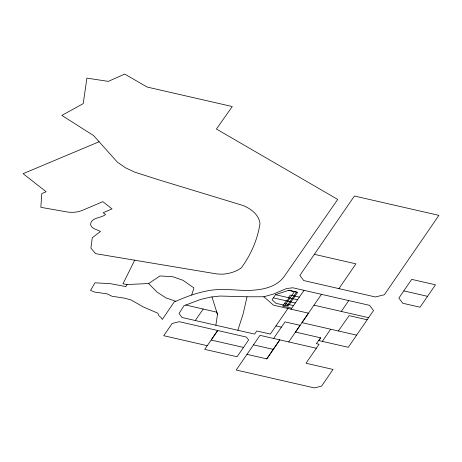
<?xml version="1.0" encoding="UTF-8"?>
<svg xmlns="http://www.w3.org/2000/svg" width="462" height="462" viewBox="0 0 462 462"><rect width="100%" height="100%" fill="white"/><g stroke="black" fill="none" stroke-linecap="round" stroke-linejoin="round"><path stroke-width="0.69" d="M215.87 325.248L217.487 314.403L216.782 312.15L185.793 305.047L184.003 305.734L179.048 313.49L182.028 317.486L254.591 334.101L256.757 330.971L270.339 334.078L287.924 308.483M288.71 341.932L295.489 332.074L320.732 337.849L318.688 340.54L348.267 347.308L373.515 310.533L369.623 305.365L292.821 287.774L286.555 288.536L273.677 294.011L263.866 296.76L247.014 296.783L243.243 313.542L237.861 330.278M191.69 294.999L193.913 287.93L182.952 280.278L172.586 276.657L159.956 275.964L148.637 283.547L126.992 284.523L122.99 283.789L134.823 259.95M126.992 284.523L125.878 286.584L110.239 283.628L94.97 282.831L90.54 290.425L94.82 292.128L106.965 293.82L112.047 296.257L124.844 298.209L131.081 299.948L142.977 306.785L157.9 313.265L158.784 315.61L160.868 317.371L162.318 319.45L174.214 301.9L175.791 301.311C187.543 296.096 199.648 291.805 212.433 290.032C223.082 288.9 233.76 289.945 244.415 290.442C258.928 290.511 276.34 288.6 285.014 275.323L337.722 199.434L216.412 129.042L232.27 106.549L147.107 87.041L124.717 74.082L108.304 81.376L86.914 78.124L83.2 103.632L61.844 115.419L93.578 135.568L117.487 162.266L125.543 167.827L134.627 172.101L159.361 180.024L243.341 205.584C251.074 208.922 258.772 214.501 260.002 223.446C257.68 239.356 250.872 254.81 241.447 267.723A27.951 16.135 0 0 1 222.441 274.203L216.811 273.943L95.605 253.667L90.898 248.094L92.296 237.739L100.491 231.433L93.994 228.615L92.319 227.414A11.394 6.578 0 0 1 90.61 224.48C90.893 217.284 101.496 218.191 105.544 214.518L103.199 212.716L112 208.899L102.87 201.657L81.416 210.759C76.987 212.335 72.176 212.676 67.533 212.035L40.835 207.334L41.788 193.636L46.136 191.742L23.1 173.677L99.111 141.747M273.608 338.473L285.025 321.904L300.127 325.329L295.489 332.074L321.437 294.329M316.331 348.25L260.014 335.354L236.215 370.022L314.397 387.918L321.575 386.134L333.033 369.444L306.017 363.236L319.063 344.248L316.331 343.624L320.732 337.849M403.788 290.887L398.873 298.077L402.72 303.245L420.056 307.218L435.447 284.817L411.723 279.371L403.788 290.887L427.529 296.338M266.776 358.882L279.805 339.882L266.776 358.882L246.985 354.354M195.293 320.524L203.188 309.049M275.514 294.704L272.014 299.792L276.062 303.326L288.167 306.104L297.667 292.296L288.762 290.252L275.514 294.704L297.528 299.751M243.491 347.43L237.087 356.751L204.735 349.359L217.706 330.503L211.151 340.026L243.491 347.43L248.614 339.992L246.402 337.075L179.296 321.696L172.13 323.487L163.727 335.707L207.271 345.692M314.345 254.325L299.878 275.398L303.73 280.567L375.381 296.974L384.349 294.744L438.9 215.373L354.4 196.027L314.345 254.325L355.919 263.854L338.9 288.635M288.455 297.672L290.257 295.056L299.33 297.135M289.12 297.823L286.96 300.964L273.348 297.846M284.979 305.37L294.427 291.626M287.093 305.856L296.54 292.111L288.629 290.298M291.043 309.182L304.002 290.338M341.285 311.434L348.752 300.583M322.32 341.366L330.659 329.221M338.375 330.983L349.11 315.633L367.169 319.773M185.793 305.047L200.369 299.503L210.793 297.072L220.056 296.044L247.014 296.783M313.981 305.186L368.589 317.677M295.305 302.985L286.238 300.906L282.634 306.144L291.707 308.223M284.436 303.522L293.509 305.601M356.606 335.146L301.975 322.655L308.477 313.178L273.498 305.174L263.866 296.76M275.958 325.912L281.439 327.165M253.499 344.854L273.308 349.387M175.791 301.311L165.673 297.765L156.976 292.013L148.637 283.547M211.954 296.945L217.487 314.403"/></g></svg>
